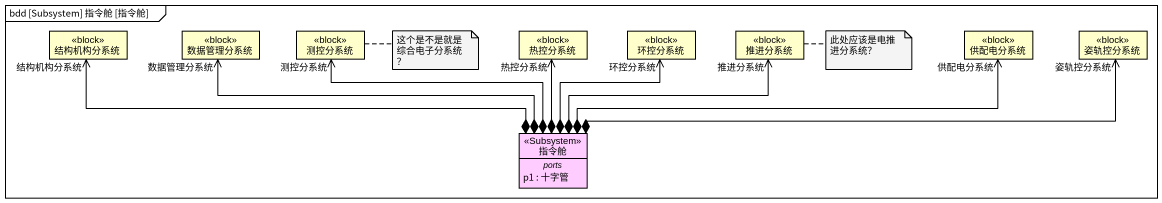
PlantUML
@startuml
mainframe bdd [Subsystem] 指令舱 [指令舱]
hide circle
hide empty members
class 结构机构分系统 <<block>>
class 数据管理分系统 <<block>>
class 测控分系统 <<block>>
class 热控分系统 <<block>>
class 环控分系统 <<block>>
class 推进分系统 <<block>>
class 供配电分系统 <<block>>
class 姿轨控分系统 <<block>>
class 指令舱 <<Subsystem>> #FFCCFF {
  -- ports --
  p1 : 十字管
}
指令舱 *-left-> "结构机构分系统" 结构机构分系统
指令舱 *-left-> "数据管理分系统" 数据管理分系统
指令舱 *-left-> "测控分系统" 测控分系统
指令舱 *-up-> "热控分系统" 热控分系统
指令舱 *-up-> "环控分系统" 环控分系统
指令舱 *-right-> "推进分系统" 推进分系统
指令舱 *-right-> "供配电分系统" 供配电分系统
指令舱 *-right-> "姿轨控分系统" 姿轨控分系统
note right of 测控分系统 : 这个是不是就是综合电子分系统？
note right of 推进分系统 : 此处应该是电推进分系统？
@enduml
